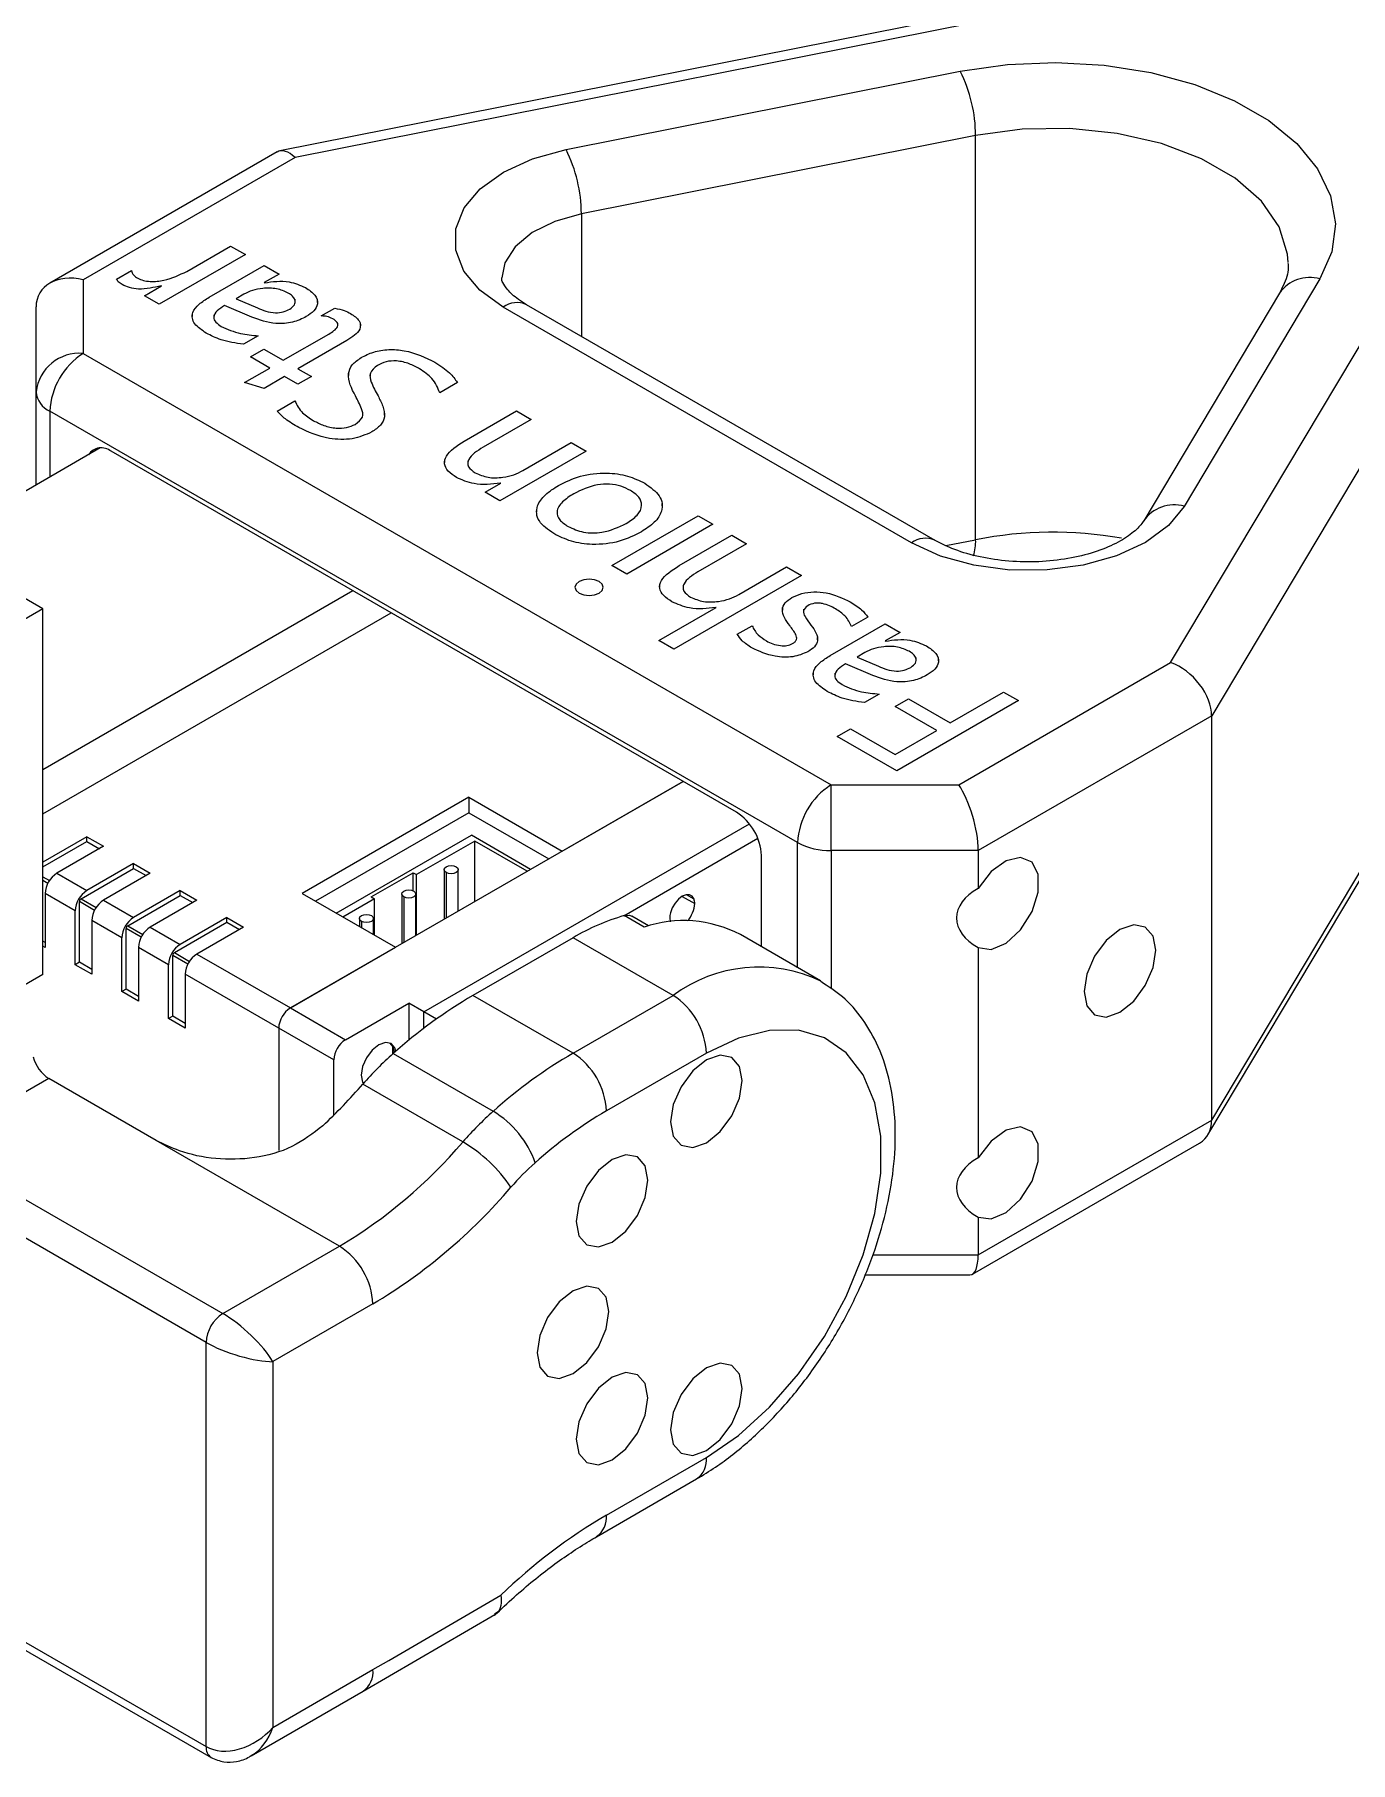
# Model space of a CAD drawing. Header units: millimetres. Extents: x 87 to 927, y 46 to 640.
# Drawn here: x 692.3 to 748.1, y 521.7 to 595 of the extents above; entities that cross this region are included whole.
import ezdxf

# ---------------------------------------------------------------- set-up
doc = ezdxf.new("R2010")
doc.units = ezdxf.units.MM

msp = doc.modelspace()

# ---------------------------------------------------------------- linework, layer by layer
at = {"color": 7, "linetype": 'Continuous', "lineweight": 25}
for p, q in [((740.905, 597.673), (702.708, 590.085)), ((741.295, 597.345), (703.359, 589.808)), ((714.845, 590.143), (731.563, 593.464)), ((732.214, 590.739), (715.496, 587.418)), ((732.214, 573.592), (732.214, 590.739)), ((740.482, 568.377), (753.537, 590.277)), ((702.59, 590.041), (692.958, 584.48)), ((703.359, 589.808), (694.372, 584.62)), ((755.428, 588.268), (742.223, 566.117)), ((698.759, 584.977), (700.62, 586.052)), ((700.62, 586.052), (701.25, 585.688)), ((695.789, 584.643), (696.418, 585.007)), ((701.25, 585.688), (697.598, 583.581)), ((699.713, 583.878), (702.049, 585.227)), ((702.049, 585.227), (702.679, 584.863)), ((694.372, 584.62), (694.372, 581.495)), ((696.969, 583.944), (697.692, 584.361)), ((697.692, 584.361), (697.68, 584.368)), ((702.679, 584.863), (702.049, 584.5)), ((702.049, 584.5), (702.065, 584.491)), ((746.815, 584.659), (741.062, 575.008)), ((697.598, 583.581), (696.969, 583.944)), ((701.525, 583.031), (700.364, 583.527)), ((701.187, 584.003), (700.856, 583.811)), ((700.856, 583.811), (701.758, 583.425)), ((703.362, 583.69), (703.362, 583.792)), ((704.307, 583.652), (704.307, 583.754)), ((730.493, 573.565), (713.173, 583.563)), ((745.097, 584.05), (739.344, 574.399)), ((692.372, 579.861), (692.372, 583.465)), ((698.992, 583.168), (698.992, 583.066)), ((699.91, 583.128), (699.91, 583.025)), ((704.469, 583.084), (705.036, 583.412)), ((706.132, 582.686), (706.132, 582.788)), ((729.493, 573.466), (712.173, 583.464)), ((701.797, 582.247), (701.168, 581.883)), ((702.848, 581.204), (704.78, 582.319)), ((705.555, 582.04), (703.478, 580.84)), ((694.372, 581.495), (726.081, 563.189)), ((701.464, 581.349), (702.03, 581.676)), ((702.282, 580.877), (701.464, 581.349)), ((702.03, 581.676), (702.848, 581.204)), ((701.212, 580.259), (702.282, 580.877)), ((703.478, 580.84), (704.045, 580.513)), ((705.621, 580.655), (705.621, 580.553)), ((706.534, 580.628), (706.534, 580.526)), ((692.372, 575.913), (692.372, 579.861)), ((702.044, 580.013), (701.212, 580.259)), ((702.911, 580.513), (702.044, 580.013)), ((703.478, 580.186), (702.911, 580.513)), ((704.045, 580.513), (703.478, 580.186)), ((710.242, 580.261), (709.487, 579.825)), ((702.594, 579.043), (703.349, 579.48)), ((724.667, 560.74), (692.958, 579.045)), ((706.225, 578.893), (706.225, 578.995)), ((707.147, 578.883), (707.147, 578.985)), ((710.52, 577.776), (712.738, 579.056)), ((713.367, 578.693), (711.326, 577.515)), ((712.738, 579.056), (713.367, 578.693)), ((713.019, 576.529), (715.067, 577.712)), ((715.067, 577.712), (715.697, 577.348)), ((695.097, 577.486), (688.476, 573.664)), ((722.07, 562.034), (695.554, 577.342)), ((709.696, 576.963), (709.696, 576.861)), ((710.676, 576.933), (710.676, 576.831)), ((715.697, 577.348), (712.045, 575.24)), ((711.416, 575.604), (712.076, 575.985)), ((712.045, 575.24), (711.416, 575.604)), ((712.076, 575.985), (712.063, 575.992)), ((713.596, 574.879), (713.596, 574.777)), ((714.464, 574.84), (714.464, 574.738)), ((718.05, 575.064), (718.05, 575.166)), ((718.923, 575.025), (718.923, 575.127)), ((716.792, 572.5), (720.443, 574.608)), ((721.072, 574.245), (717.421, 572.137)), ((720.443, 574.608), (721.072, 574.245)), ((719.637, 572.493), (721.872, 573.783)), ((722.501, 573.42), (720.438, 572.229)), ((721.872, 573.783), (722.501, 573.42)), ((692.663, 570.659), (689.907, 572.251)), ((717.421, 572.137), (716.792, 572.5)), ((724.831, 572.075), (719.417, 568.95)), ((722.167, 571.264), (724.201, 572.439)), ((724.201, 572.439), (724.831, 572.075)), ((705.807, 571.423), (692.663, 563.835)), ((718.814, 571.7), (718.814, 571.598)), ((719.806, 571.658), (719.806, 571.556)), ((742.223, 548.969), (755.428, 571.121)), ((692.663, 570.659), (682.869, 565.009)), ((692.663, 555.145), (692.663, 570.659)), ((692.663, 561.957), (707.433, 570.484)), ((718.787, 569.313), (721.206, 570.71)), ((721.206, 570.71), (721.193, 570.717)), ((724.018, 570.712), (724.018, 570.61)), ((724.911, 570.648), (724.911, 570.546)), ((727.644, 570.305), (726.952, 569.906)), ((742.064, 548.344), (755.255, 570.473)), ((722.105, 569.579), (722.734, 569.942)), ((726.045, 568.677), (728.381, 570.026)), ((728.381, 570.026), (729.01, 569.662)), ((729.01, 569.662), (728.381, 569.299)), ((719.417, 568.95), (718.787, 569.313)), ((725.512, 569.341), (725.512, 569.443)), ((728.381, 569.299), (728.397, 569.29)), ((727.857, 567.83), (726.696, 568.326)), ((727.519, 568.801), (727.188, 568.61)), ((727.188, 568.61), (728.09, 568.223)), ((729.694, 568.489), (729.694, 568.591)), ((730.639, 568.451), (730.639, 568.553)), ((731.495, 563.189), (740.482, 568.377)), ((725.323, 567.967), (725.323, 567.865)), ((726.242, 567.926), (726.242, 567.824)), ((728.129, 567.046), (727.5, 566.682)), ((728.803, 566.512), (729.369, 566.839)), ((734.027, 566.766), (728.866, 563.786)), ((729.369, 566.839), (731.132, 565.821)), ((731.132, 565.821), (733.398, 567.129)), ((733.398, 567.129), (734.027, 566.766)), ((730.565, 565.494), (728.803, 566.512)), ((742.223, 566.117), (732.324, 560.402)), ((742.223, 548.969), (742.223, 566.117)), ((726.348, 565.24), (726.914, 565.567)), ((728.866, 563.786), (726.348, 565.24)), ((726.914, 565.567), (728.803, 564.477)), ((728.803, 564.477), (730.565, 565.494)), ((719.808, 563.341), (703.155, 553.727)), ((714.683, 560.382), (719.808, 563.341)), ((726.081, 560.402), (726.081, 563.189)), ((726.081, 563.189), (731.495, 563.189)), ((710.723, 562.668), (703.652, 558.586)), ((710.723, 562.668), (714.683, 560.382)), ((710.723, 562.668), (710.723, 562.006)), ((710.723, 562.006), (704.226, 558.255)), ((708.812, 553.564), (722.623, 561.537)), ((710.723, 562.006), (714.11, 560.051)), ((694.529, 560.994), (692.663, 559.916)), ((692.663, 559.712), (694.529, 560.789)), ((694.529, 560.994), (695.236, 560.585)), ((694.529, 560.789), (694.529, 560.994)), ((694.529, 560.789), (695.059, 560.483)), ((705.104, 557.748), (710.83, 561.054)), ((710.971, 560.809), (708.501, 559.383)), ((713.338, 559.606), (710.83, 561.054)), ((713.196, 559.524), (710.971, 560.809)), ((710.971, 558.239), (710.971, 560.809)), ((717.291, 557.642), (722.976, 560.924)), ((695.236, 560.585), (693.256, 559.442)), ((723.131, 556.322), (723.131, 560.197)), ((732.324, 560.402), (726.081, 560.402)), ((732.324, 560.402), (732.324, 558.802)), ((693.256, 559.442), (694.529, 558.708)), ((694.281, 558.361), (696.509, 559.646)), ((696.509, 559.851), (694.529, 558.708)), ((697.216, 559.442), (695.236, 558.299)), ((696.509, 559.851), (697.216, 559.442)), ((696.509, 559.646), (696.509, 559.851)), ((696.509, 559.646), (697.039, 559.34)), ((706.582, 558.438), (708.36, 559.465)), ((708.36, 559.465), (708.501, 559.383)), ((708.36, 558.698), (708.36, 559.465)), ((708.501, 556.814), (708.501, 559.383)), ((709.674, 559.598), (709.674, 557.491)), ((710.274, 557.837), (710.274, 559.598)), ((694.034, 557.85), (692.761, 558.585)), ((692.761, 558.585), (692.761, 556.299)), ((698.488, 558.708), (696.509, 557.565)), ((698.488, 558.708), (699.196, 558.299)), ((698.488, 558.503), (698.488, 558.708)), ((703.652, 558.586), (707.612, 556.3)), ((694.034, 555.564), (694.034, 557.85)), ((694.21, 555.666), (694.21, 558.238)), ((695.236, 558.299), (696.509, 557.565)), ((696.261, 557.218), (698.488, 558.503)), ((699.196, 558.299), (697.216, 557.156)), ((698.488, 558.503), (699.019, 558.197)), ((706.723, 558.356), (705.387, 557.585)), ((706.582, 558.438), (706.723, 558.356)), ((706.723, 556.814), (706.723, 558.356)), ((707.878, 558.56), (707.878, 556.454)), ((708.478, 556.8), (708.478, 558.56)), ((694.741, 557.442), (694.741, 555.156)), ((696.014, 556.707), (694.741, 557.442)), ((697.216, 557.156), (698.488, 556.422)), ((698.241, 556.075), (700.468, 557.36)), ((700.468, 557.565), (698.488, 556.422)), ((701.175, 557.156), (699.196, 556.013)), ((700.468, 557.565), (701.175, 557.156)), ((700.468, 557.36), (700.468, 557.565)), ((700.468, 557.36), (700.999, 557.054)), ((706.082, 557.523), (706.082, 557.184)), ((706.682, 556.837), (706.682, 557.523)), ((718.153, 557.157), (717.305, 557.646)), ((718.345, 557.209), (717.632, 557.621)), ((719.242, 557.544), (719.264, 557.382)), ((692.761, 556.503), (692.663, 556.56)), ((696.014, 554.421), (696.014, 556.707)), ((696.19, 554.523), (696.19, 557.095)), ((715.141, 556.708), (710.898, 554.258)), ((719.383, 554.258), (715.141, 556.708)), ((725.633, 554.877), (722.239, 556.837)), ((692.761, 556.299), (692.663, 556.355)), ((694.21, 555.666), (694.034, 555.564)), ((694.741, 555.36), (694.21, 555.666)), ((696.721, 556.299), (696.721, 554.013)), ((697.993, 555.564), (696.721, 556.299)), ((698.17, 553.38), (698.17, 555.952)), ((699.196, 556.013), (703.155, 553.727)), ((703.155, 553.727), (707.612, 556.3)), ((732.324, 556.286), (732.324, 547.37)), ((692.663, 555.145), (682.869, 549.495)), ((694.741, 555.156), (694.034, 555.564)), ((697.993, 553.278), (697.993, 555.564)), ((702.66, 552.87), (698.701, 555.156)), ((698.701, 555.156), (698.701, 552.87)), ((696.19, 554.523), (696.014, 554.421)), ((696.721, 554.013), (696.014, 554.421)), ((696.721, 554.217), (696.19, 554.523)), ((715.141, 551.809), (710.898, 554.258)), ((715.141, 551.809), (719.383, 554.258)), ((703.155, 553.727), (705.489, 552.38)), ((705.489, 552.38), (708.176, 553.932)), ((708.812, 553.564), (708.176, 553.932)), ((708.176, 553.932), (708.176, 552.356)), ((709.346, 553.256), (708.812, 553.564)), ((708.812, 552.861), (708.812, 553.564)), ((698.17, 553.38), (697.993, 553.278)), ((698.701, 552.87), (697.993, 553.278)), ((698.701, 553.074), (698.17, 553.38)), ((702.66, 552.87), (702.66, 547.685)), ((704.994, 551.523), (702.66, 552.87)), ((707.506, 551.784), (707.506, 552.1)), ((704.994, 549.176), (704.994, 551.523)), ((707.515, 551.791), (711.757, 549.342)), ((720.798, 551.809), (716.555, 549.36)), ((692.911, 550.738), (687.961, 547.881)), ((697.463, 548.111), (692.911, 550.738)), ((710.47, 548.041), (706.227, 550.49)), ((732.324, 543.254), (742.223, 548.969)), ((687.961, 547.881), (700.292, 540.763)), ((705.241, 543.62), (697.463, 548.111)), ((732.081, 542.438), (741.713, 547.998)), ((699.584, 539.538), (687.254, 546.656)), ((732.324, 544.855), (732.324, 543.254)), ((700.292, 540.763), (705.241, 543.62)), ((727.514, 542.409), (731.973, 542.409)), ((706.656, 541.171), (702.413, 538.722)), ((699.584, 522.391), (699.584, 539.538)), ((702.413, 538.722), (702.413, 523.207)), ((716.555, 532.212), (720.798, 534.662)), ((716.141, 531.297), (720.383, 533.746)), ((685.28, 530.31), (699.792, 521.933)), ((685.344, 530.612), (699.584, 522.391)), ((706.241, 524.741), (711.829, 527.991)), ((702.413, 523.207), (706.656, 525.657)), ((701.499, 522.003), (706.241, 524.741))]:
    msp.add_line(p, q, dxfattribs=at)
at = {"color": 8, "linetype": 'Continuous', "lineweight": 25}
for p, q in [((715.496, 587.418), (715.496, 582.222)), ((692.958, 579.045), (692.958, 576.252)), ((730.957, 573.342), (732.214, 573.592)), ((724.667, 555.435), (724.667, 560.74)), ((726.081, 560.402), (726.081, 554.539)), ((709.762, 559.475), (709.762, 557.542)), ((692.663, 559.295), (692.943, 559.133)), ((692.872, 559.011), (692.663, 559.132)), ((694.852, 557.868), (694.21, 558.238)), ((694.281, 558.361), (694.923, 557.99)), ((707.966, 558.438), (707.966, 556.505)), ((719.772, 558.462), (720.303, 558.156)), ((720.272, 558.343), (719.949, 558.53)), ((696.261, 557.218), (696.903, 556.847)), ((706.17, 557.4), (706.17, 557.133)), ((696.832, 556.725), (696.19, 557.095)), ((698.812, 555.582), (698.17, 555.952)), ((698.241, 556.075), (698.883, 555.704)), ((727.854, 543.254), (732.324, 543.254))]:
    msp.add_line(p, q, dxfattribs=at)
at = {"color": 7, "linetype": 'Continuous', "lineweight": 25, "flags": 128}
for points in [[(731.563, 593.464), (733.56, 593.753), (735.614, 593.84), (737.664, 593.724), (739.648, 593.407), (741.51, 592.899), (743.194, 592.214), (744.65, 591.373), (745.836, 590.402), (746.716, 589.327), (747.265, 588.181), (747.467, 586.998), (747.315, 585.812), (746.815, 584.659)], [(712.173, 583.464), (711.194, 584.174), (710.513, 584.991), (710.166, 585.876), (710.169, 586.783), (710.523, 587.667), (711.209, 588.483), (712.193, 589.19), (713.426, 589.753), (714.845, 590.143)], [(741.062, 575.008), (740.387, 574.189), (739.412, 573.477), (738.187, 572.909), (736.773, 572.513), (735.242, 572.309), (733.671, 572.307), (732.138, 572.507), (730.722, 572.9), (729.493, 573.466)], [(715.4, 571.818), (715.27, 571.705), (715.224, 571.573), (715.27, 571.44), (715.4, 571.328), (715.594, 571.253), (715.824, 571.226), (716.054, 571.253), (716.248, 571.328), (716.378, 571.44), (716.424, 571.573), (716.378, 571.705), (716.248, 571.818), (716.054, 571.893), (715.824, 571.919), (715.594, 571.893), (715.4, 571.818)], [(715.4, 571.818), (715.27, 571.705), (715.224, 571.573), (715.27, 571.44), (715.4, 571.328), (715.594, 571.253), (715.824, 571.226), (716.054, 571.253), (716.248, 571.328), (716.378, 571.44), (716.424, 571.573), (716.378, 571.705), (716.248, 571.818), (716.054, 571.893), (715.824, 571.919), (715.594, 571.893), (715.4, 571.818)], [(732.324, 556.286), (732.868, 556.207), (733.505, 556.476), (734.121, 557.046), (734.605, 557.814), (734.87, 558.643), (734.87, 559.385), (734.605, 559.908), (734.121, 560.117), (733.505, 559.976), (732.868, 559.51), (732.324, 558.802)], [(709.762, 559.475), (709.697, 559.531), (709.674, 559.598), (709.697, 559.664), (709.762, 559.72), (709.859, 559.758), (709.974, 559.771), (710.089, 559.758), (710.186, 559.72)], [(710.186, 559.72), (710.251, 559.664), (710.274, 559.598), (710.251, 559.531), (710.186, 559.475), (710.089, 559.438), (709.974, 559.424), (709.859, 559.438), (709.762, 559.475)], [(707.966, 558.438), (707.901, 558.494), (707.878, 558.56), (707.901, 558.626), (707.966, 558.683), (708.063, 558.72), (708.178, 558.733), (708.293, 558.72), (708.39, 558.683)], [(708.39, 558.683), (708.455, 558.627), (708.478, 558.56), (708.455, 558.494), (708.39, 558.438), (708.293, 558.4), (708.178, 558.387), (708.063, 558.4), (707.966, 558.438)], [(720.272, 558.343), (720.195, 558.464), (720.079, 558.527), (719.933, 558.526), (719.772, 558.463), (719.612, 558.341), (719.466, 558.173), (719.349, 557.975), (719.272, 557.766)], [(706.17, 557.4), (706.105, 557.456), (706.082, 557.523), (706.105, 557.589), (706.17, 557.645), (706.267, 557.683), (706.382, 557.696), (706.496, 557.683), (706.594, 557.645)], [(706.594, 557.645), (706.659, 557.589), (706.682, 557.523), (706.659, 557.456), (706.594, 557.4), (706.496, 557.363), (706.382, 557.349), (706.267, 557.363), (706.17, 557.4)], [(717.305, 557.646), (717.536, 557.658), (717.632, 557.621)], [(738.334, 557.053), (737.752, 556.584), (737.259, 555.919), (736.929, 555.159), (736.814, 554.42), (736.929, 553.815), (737.259, 553.436), (737.752, 553.34), (738.334, 553.542), (738.916, 554.012), (739.409, 554.677), (739.738, 555.437), (739.854, 556.175), (739.738, 556.78), (739.409, 557.16), (738.916, 557.256), (738.334, 557.053)], [(720.798, 534.662), (722.162, 535.595), (723.48, 536.789), (724.706, 538.202), (725.8, 539.787), (726.723, 541.489), (727.444, 543.251), (727.939, 545.012), (728.191, 546.712), (728.191, 548.294), (727.939, 549.704), (727.444, 550.894), (726.723, 551.823), (725.8, 552.459), (724.706, 552.781), (723.48, 552.778), (722.162, 552.451), (720.798, 551.809)], [(707.632, 551.894), (707.589, 552.034), (707.428, 552.219), (707.187, 552.266), (706.903, 552.167), (706.619, 551.938), (706.378, 551.613), (706.217, 551.242), (706.161, 550.881)], [(707.573, 551.842), (707.518, 552.075), (707.391, 552.237)], [(720.798, 551.523), (720.216, 551.054), (719.723, 550.388), (719.393, 549.629), (719.277, 548.89), (719.393, 548.285), (719.723, 547.906), (720.216, 547.81), (720.798, 548.012), (721.379, 548.482), (721.873, 549.147), (722.202, 549.907), (722.318, 550.645), (722.202, 551.25), (721.873, 551.63), (721.379, 551.725), (720.798, 551.523)], [(706.161, 550.881), (706.217, 550.586), (706.253, 550.52)], [(732.324, 544.855), (732.868, 544.775), (733.505, 545.045), (734.121, 545.614), (734.605, 546.382), (734.87, 547.211), (734.87, 547.953), (734.605, 548.476), (734.121, 548.686), (733.505, 548.545), (732.868, 548.078), (732.324, 547.37)], [(715.723, 546.166), (715.393, 545.406), (715.277, 544.668), (715.393, 544.063), (715.723, 543.683), (716.216, 543.587), (716.798, 543.79), (717.379, 544.259), (717.873, 544.924), (718.202, 545.684), (718.318, 546.423), (718.202, 547.028), (717.873, 547.407), (717.379, 547.503), (716.798, 547.301), (716.216, 546.831), (715.723, 546.166)], [(713.621, 539.092), (713.736, 538.487), (714.066, 538.108), (714.559, 538.012), (715.141, 538.214), (715.723, 538.684), (716.216, 539.349), (716.545, 540.109), (716.661, 540.847), (716.545, 541.452), (716.216, 541.832), (715.723, 541.927), (715.141, 541.725), (714.559, 541.256), (714.066, 540.59), (713.736, 539.831), (713.621, 539.092)], [(715.723, 534.445), (716.216, 534.349), (716.798, 534.552), (717.379, 535.021), (717.873, 535.686), (718.202, 536.446), (718.318, 537.185), (718.202, 537.79), (717.873, 538.169), (717.379, 538.265), (716.798, 538.063), (716.216, 537.593), (715.723, 536.928), (715.393, 536.168), (715.277, 535.429), (715.393, 534.824), (715.723, 534.445)], [(720.798, 534.947), (721.379, 535.417), (721.873, 536.082), (722.202, 536.842), (722.318, 537.581), (722.202, 538.186), (721.873, 538.565), (721.379, 538.661), (720.798, 538.459), (720.216, 537.989), (719.723, 537.324), (719.393, 536.564), (719.277, 535.825), (719.393, 535.22), (719.723, 534.841), (720.216, 534.745), (720.798, 534.947)], [(706.656, 525.657), (707.333, 526.048), (708.011, 526.44), (708.689, 526.834), (709.367, 527.227), (710.044, 527.622), (710.722, 528.017), (711.4, 528.413), (712.078, 528.809)]]:
    msp.add_lwpolyline(points, dxfattribs=at)
at = {"color": 8, "linetype": 'Continuous', "lineweight": 25, "flags": 128}
for points in [[(745.467, 585.346), (745.44, 585.711), (745.084, 586.863), (744.334, 587.95), (743.219, 588.928), (741.786, 589.755), (740.093, 590.399), (738.21, 590.832), (736.214, 591.037), (734.187, 591.006), (732.214, 590.739)], [(715.496, 587.418), (714.364, 587.096), (713.408, 586.62), (712.688, 586.022), (712.251, 585.338), (712.123, 584.705)]]:
    msp.add_lwpolyline(points, dxfattribs=at)
at = {"color": 7, "linetype": 'Continuous', "lineweight": 25}
for centre, radius, start, end in [((726.075, 590.713), 6.138, 0.24231, 26.62365), ((709.358, 587.392), 6.138, 0.24231, 26.62365), ((694.205, 579.657), 1.845, 84.81742, 173.64866), ((696.028, 578.905), 3.074, 122.60548, 177.39452), ((693.373, 579.961), 1.006, 185.6948, 245.62534), ((695.14, 576.843), 0.649, 50.33289, 146.81778), ((727.737, 560.6), 3.074, 122.60548, 177.39452), ((720.828, 560.093), 2.305, 2.60548, 57.39452), ((726.023, 563.287), 2.886, 241.95976, 271.1441), ((693.836, 558.536), 1.076, 122.60548, 177.39452), ((695.108, 557.801), 1.076, 122.60548, 177.39452), ((694.364, 558.231), 0.154, 122.60548, 177.39452), ((695.815, 557.393), 1.076, 122.60548, 177.39452), ((719.133, 558.216), 1.171, 317.33559, 357.09624), ((719.765, 558.165), 0.537, 359.09774, 19.36404), ((697.088, 556.658), 1.076, 122.60548, 177.39452), ((696.344, 557.088), 0.154, 122.60548, 177.39452), ((697.795, 556.25), 1.076, 122.60548, 177.39452), ((720.045, 548.365), 9.677, 106.44783, 120.44889), ((719.824, 552.244), 5.189, 62.2671, 108.78167), ((720.129, 557.535), 0.887, 164.96253, 179.45342), ((699.068, 555.515), 1.076, 122.60548, 177.39452), ((698.324, 555.945), 0.154, 122.60548, 177.39452), ((699.775, 555.107), 1.076, 122.60548, 177.39452), ((721.443, 536.244), 20.873, 120.34302, 131.85683), ((717.727, 551.669), 3.074, 2.60548, 57.39452), ((703.735, 552.821), 1.076, 122.60548, 177.39452), ((706.069, 551.474), 1.076, 122.60548, 177.39452), ((693.76, 552.051), 1.563, 194.51854, 237.10784), ((717.098, 541.021), 14.417, 131.6635, 138.94238), ((725.686, 533.795), 20.873, 120.34302, 131.85683), ((713.485, 549.22), 3.074, 2.60548, 57.39452), ((687.673, 566.674), 24.62, 313.22315, 318.90408), ((721.341, 538.572), 14.417, 131.6635, 138.94238), ((709.624, 545.785), 4.148, 19.34743, 59.04568), ((725.96, 533.293), 18.617, 120.34302, 131.85683), ((694.392, 561.755), 21.133, 300.89047, 319.53643), ((707.359, 542.703), 6.179, 33.55983, 59.76468), ((721.204, 538.543), 11.534, 131.6635, 138.94238), ((694.513, 561.468), 23.652, 300.89047, 319.53643), ((703.585, 541.031), 3.074, 2.60548, 57.39452), ((701.12, 539.468), 1.537, 122.60548, 177.39452), ((728.663, 511.636), 23.875, 120.47429, 134.00227)]:
    msp.add_arc(centre, radius, start, end, dxfattribs=at)
at = {"color": 8, "linetype": 'Continuous', "lineweight": 25}
for centre, radius, start, end in [((746.386, 583.141), 1.578, 74.23419, 144.80456), ((712.759, 582.646), 1.006, 65.69288, 125.61758), ((740.633, 573.494), 1.574, 74.18471, 145.63787), ((730.079, 572.646), 1.008, 66.125, 125.57983), ((730.292, 573.504), 1.924, 341.91497, 2.62555), ((735.47, 556.957), 16.951, 80.05528, 101.07433), ((723.023, 549.349), 6.112, 64.53604, 126.55278), ((719.846, 534.541), 0.959, 304.04068, 7.2574), ((715.553, 532.114), 1.007, 305.85933, 5.60631), ((705.676, 525.548), 0.986, 305.01333, 6.29885), ((700.06, 522.33), 0.479, 172.74011, 235.98408)]:
    msp.add_arc(centre, radius, start, end, dxfattribs=at)
at = {"color": 7, "linetype": 'Continuous', "lineweight": 25}
for centre, major_axis, ratio, start_param, end_param in [((703.359, 588.175), (-0.712, 1.892), 0.434459, 5.569518, 6.354835), ((694.372, 582.987), (1.848, -1.067), 0.717483, 1.963536, 3.534332), ((740.482, 566.744), (-1.428, 1.449), 0.686877, 3.750009, 5.320806), ((731.495, 561.556), (-0.534, 1.993), 0.317858, 4.012029, 5.582825), ((734.445, 557.544), (3.041, 0), 0.577382, 2.342943, 3.940243), ((740.482, 549.597), (-1.428, 1.449), 0.686877, 2.96453, 3.750009), ((734.445, 546.112), (3.041, 0), 0.577382, 2.342943, 3.940243), ((731.495, 544.409), (-0.534, 1.993), 0.317858, 3.056636, 4.012029), ((700.999, 539.538), (1.536, -1.415), 0.264838, 0.702881, 2.273677), ((700.999, 539.538), (1.993, -0.623), 0.264711, 4.009543, 5.58034), ((700.999, 524.024), (1.763, 1.326), 0.711499, 3.435656, 5.006453)]:
    msp.add_ellipse(centre, major_axis=major_axis, ratio=ratio, start_param=start_param, end_param=end_param, dxfattribs=at)
at = {"color": 8, "linetype": 'Continuous', "lineweight": 25}
msp.add_ellipse((700.999, 524.024), major_axis=(0.267, 2.19), ratio=0.71152, start_param=3.661555, end_param=4.418475, dxfattribs=at)
at = {"color": 7, "linetype": 'Continuous', "lineweight": 25}
for points, knots in [([(696.418, 585.007), (696.439, 584.94), (696.477, 584.819), (696.62, 584.73), (696.684, 584.69)], [0, 0, 0, 0, 0.558377, 1, 1, 1, 1]), ([(696.418, 585.007), (696.439, 584.94), (696.477, 584.819), (696.62, 584.73), (696.684, 584.69)], [0, 0, 0, 0, 0.558377, 1, 1, 1, 1]), ([(696.684, 584.69), (696.76, 584.653), (696.913, 584.58), (697.305, 584.528), (698.004, 584.601), (698.457, 584.827), (698.759, 584.977)], [0, 0, 0, 0, 0.12531, 0.250701, 0.500634, 1, 1, 1, 1]), ([(696.684, 584.69), (696.76, 584.653), (696.913, 584.58), (697.305, 584.528), (698.004, 584.601), (698.457, 584.827), (698.759, 584.977)], [0, 0, 0, 0, 0.12531, 0.250701, 0.500634, 1, 1, 1, 1]), ([(745.455, 585.321), (745.459, 585.291), (745.502, 585.009), (745.391, 584.615), (745.169, 584.189), (745.097, 584.05)], [0, 0, 0, 0, 0.073626, 0.697741, 1, 1, 1, 1]), ([(696.02, 584.419), (695.96, 584.456), (695.853, 584.521), (695.808, 584.606), (695.789, 584.643)], [0, 0, 0, 0, 0.560601, 1, 1, 1, 1]), ([(696.02, 584.419), (695.96, 584.456), (695.853, 584.521), (695.808, 584.606), (695.789, 584.643)], [0, 0, 0, 0, 0.560601, 1, 1, 1, 1]), ([(697.68, 584.368), (697.364, 584.292), (696.922, 584.185), (696.323, 584.271), (696.121, 584.37), (696.02, 584.419)], [0, 0, 0, 0, 0.5581273, 0.778989, 1, 1, 1, 1]), ([(697.68, 584.368), (697.364, 584.292), (696.922, 584.185), (696.323, 584.271), (696.121, 584.37), (696.02, 584.419)], [0, 0, 0, 0, 0.5581273, 0.778989, 1, 1, 1, 1]), ([(703.067, 584.058), (702.91, 584.128), (702.595, 584.27), (702.021, 584.276), (701.538, 584.18), (701.304, 584.062), (701.187, 584.003)], [0, 0, 0, 0, 0.279202, 0.558595, 0.779113, 1, 1, 1, 1]), ([(703.067, 584.058), (702.91, 584.128), (702.595, 584.27), (702.021, 584.276), (701.538, 584.18), (701.304, 584.062), (701.187, 584.003)], [0, 0, 0, 0, 0.279202, 0.558595, 0.779113, 1, 1, 1, 1]), ([(702.065, 584.491), (702.234, 584.517), (702.571, 584.568), (703.215, 584.546), (703.579, 584.386), (703.801, 584.288)], [0, 0, 0, 0, 0.2813012, 0.5620696, 1, 1, 1, 1]), ([(702.065, 584.491), (702.234, 584.517), (702.571, 584.568), (703.215, 584.546), (703.579, 584.386), (703.801, 584.288)], [0, 0, 0, 0, 0.2813012, 0.5620696, 1, 1, 1, 1]), ([(703.801, 584.288), (703.948, 584.189), (704.242, 583.99), (704.353, 583.617), (704.182, 583.289), (703.948, 583.135), (703.831, 583.058)], [0, 0, 0, 0, 0.280297, 0.559295, 0.779316, 1, 1, 1, 1]), ([(703.801, 584.288), (703.948, 584.189), (704.242, 583.99), (704.353, 583.617), (704.182, 583.289), (703.948, 583.135), (703.831, 583.058)], [0, 0, 0, 0, 0.280297, 0.559295, 0.779316, 1, 1, 1, 1]), ([(713.173, 583.563), (713.053, 583.638), (712.705, 583.853), (712.326, 584.211), (712.144, 584.539), (712.11, 584.624), (712.127, 584.689), (712.129, 584.697)], [0, 0, 0, 0, 0.140628, 0.406201, 0.674355, 0.960264, 1, 1, 1, 1]), ([(699.592, 582.357), (699.403, 582.481), (699.028, 582.727), (698.945, 583.21), (699.264, 583.595), (699.563, 583.784), (699.713, 583.878)], [0, 0, 0, 0, 0.280482, 0.558091, 0.778648, 1, 1, 1, 1]), ([(699.592, 582.357), (699.403, 582.481), (699.028, 582.727), (698.945, 583.21), (699.264, 583.595), (699.563, 583.784), (699.713, 583.878)], [0, 0, 0, 0, 0.280482, 0.558091, 0.778648, 1, 1, 1, 1]), ([(700.364, 583.527), (700.253, 583.458), (700.032, 583.318), (699.868, 583.06), (699.97, 582.812), (700.142, 582.7), (700.227, 582.644)], [0, 0, 0, 0, 0.281165, 0.560138, 0.779467, 1, 1, 1, 1]), ([(700.364, 583.527), (700.253, 583.458), (700.032, 583.318), (699.868, 583.06), (699.97, 582.812), (700.142, 582.7), (700.227, 582.644)], [0, 0, 0, 0, 0.281165, 0.560138, 0.779467, 1, 1, 1, 1]), ([(703.129, 583.379), (703.207, 583.436), (703.363, 583.549), (703.376, 583.758), (703.261, 583.931), (703.132, 584.016), (703.067, 584.058)], [0, 0, 0, 0, 0.279451, 0.558702, 0.779222, 1, 1, 1, 1]), ([(703.129, 583.379), (703.207, 583.436), (703.363, 583.549), (703.376, 583.758), (703.261, 583.931), (703.132, 584.016), (703.067, 584.058)], [0, 0, 0, 0, 0.279451, 0.558702, 0.779222, 1, 1, 1, 1]), ([(703.831, 583.058), (703.648, 582.967), (703.283, 582.786), (702.381, 582.719), (701.85, 582.913), (701.525, 583.031)], [0, 0, 0, 0, 0.281015, 0.560462, 1, 1, 1, 1]), ([(703.831, 583.058), (703.648, 582.967), (703.283, 582.786), (702.381, 582.719), (701.85, 582.913), (701.525, 583.031)], [0, 0, 0, 0, 0.281015, 0.560462, 1, 1, 1, 1]), ([(701.758, 583.425), (701.874, 583.376), (702.107, 583.28), (702.496, 583.197), (702.873, 583.249), (703.044, 583.336), (703.129, 583.379)], [0, 0, 0, 0, 0.281126, 0.560252, 0.779592, 1, 1, 1, 1]), ([(701.758, 583.425), (701.874, 583.376), (702.107, 583.28), (702.496, 583.197), (702.873, 583.249), (703.044, 583.336), (703.129, 583.379)], [0, 0, 0, 0, 0.281126, 0.560252, 0.779592, 1, 1, 1, 1]), ([(704.953, 582.969), (704.873, 583.006), (704.731, 583.072), (704.549, 583.081), (704.469, 583.084)], [0, 0, 0, 0, 0.559233, 1, 1, 1, 1]), ([(704.953, 582.969), (704.873, 583.006), (704.731, 583.072), (704.549, 583.081), (704.469, 583.084)], [0, 0, 0, 0, 0.559233, 1, 1, 1, 1]), ([(704.78, 582.319), (704.936, 582.413), (705.131, 582.532), (705.185, 582.722), (705.136, 582.848), (705.026, 582.92), (704.953, 582.969)], [0, 0, 0, 0, 0.498781, 0.624277, 0.749775, 1, 1, 1, 1]), ([(704.78, 582.319), (704.936, 582.413), (705.131, 582.532), (705.185, 582.722), (705.136, 582.848), (705.026, 582.92), (704.953, 582.969)], [0, 0, 0, 0, 0.498781, 0.624277, 0.749775, 1, 1, 1, 1]), ([(705.036, 583.412), (705.178, 583.385), (705.433, 583.338), (705.626, 583.232), (705.711, 583.186)], [0, 0, 0, 0, 0.558792, 1, 1, 1, 1]), ([(705.036, 583.412), (705.178, 583.385), (705.433, 583.338), (705.626, 583.232), (705.711, 583.186)], [0, 0, 0, 0, 0.558792, 1, 1, 1, 1]), ([(705.711, 583.186), (705.852, 583.091), (706.134, 582.904), (706.157, 582.429), (705.784, 582.188), (705.555, 582.04)], [0, 0, 0, 0, 0.2811264, 0.5596922, 1, 1, 1, 1]), ([(705.711, 583.186), (705.852, 583.091), (706.134, 582.904), (706.157, 582.429), (705.784, 582.188), (705.555, 582.04)], [0, 0, 0, 0, 0.2811264, 0.5596922, 1, 1, 1, 1]), ([(701.168, 581.883), (700.837, 581.933), (700.246, 582.02), (699.792, 582.254), (699.592, 582.357)], [0, 0, 0, 0, 0.559291, 1, 1, 1, 1]), ([(701.168, 581.883), (700.837, 581.933), (700.246, 582.02), (699.792, 582.254), (699.592, 582.357)], [0, 0, 0, 0, 0.559291, 1, 1, 1, 1]), ([(700.227, 582.644), (700.488, 582.525), (700.953, 582.312), (701.539, 582.267), (701.797, 582.247)], [0, 0, 0, 0, 0.5589825, 1, 1, 1, 1]), ([(700.227, 582.644), (700.488, 582.525), (700.953, 582.312), (701.539, 582.267), (701.797, 582.247)], [0, 0, 0, 0, 0.5589825, 1, 1, 1, 1]), ([(705.916, 579.692), (705.751, 580.005), (705.521, 580.442), (705.737, 581.022), (706.017, 581.22), (706.157, 581.319)], [0, 0, 0, 0, 0.559805, 0.779975, 1, 1, 1, 1]), ([(705.916, 579.692), (705.751, 580.005), (705.521, 580.442), (705.737, 581.022), (706.017, 581.22), (706.157, 581.319)], [0, 0, 0, 0, 0.559805, 0.779975, 1, 1, 1, 1]), ([(706.157, 581.319), (706.325, 581.404), (706.662, 581.573), (707.322, 581.682), (708.302, 581.607), (708.882, 581.321), (709.288, 581.121)], [0, 0, 0, 0, 0.187323, 0.374128, 0.56119, 1, 1, 1, 1]), ([(706.157, 581.319), (706.325, 581.404), (706.662, 581.573), (707.322, 581.682), (708.302, 581.607), (708.882, 581.321), (709.288, 581.121)], [0, 0, 0, 0, 0.187323, 0.374128, 0.56119, 1, 1, 1, 1]), ([(706.844, 580.988), (706.72, 580.88), (706.47, 580.664), (706.598, 580.194), (706.769, 579.887), (706.873, 579.699)], [0, 0, 0, 0, 0.2770429, 0.5571878, 1, 1, 1, 1]), ([(706.844, 580.988), (706.72, 580.88), (706.47, 580.664), (706.598, 580.194), (706.769, 579.887), (706.873, 579.699)], [0, 0, 0, 0, 0.2770429, 0.5571878, 1, 1, 1, 1]), ([(708.637, 580.842), (708.495, 580.918), (708.213, 581.068), (707.708, 581.2), (707.191, 581.161), (706.96, 581.046), (706.844, 580.988)], [0, 0, 0, 0, 0.281341, 0.5608, 0.779769, 1, 1, 1, 1]), ([(708.637, 580.842), (708.495, 580.918), (708.213, 581.068), (707.708, 581.2), (707.191, 581.161), (706.96, 581.046), (706.844, 580.988)], [0, 0, 0, 0, 0.281341, 0.5608, 0.779769, 1, 1, 1, 1]), ([(709.487, 579.825), (709.405, 580.037), (709.258, 580.416), (708.827, 580.712), (708.637, 580.842)], [0, 0, 0, 0, 0.558978, 1, 1, 1, 1]), ([(709.487, 579.825), (709.405, 580.037), (709.258, 580.416), (708.827, 580.712), (708.637, 580.842)], [0, 0, 0, 0, 0.558978, 1, 1, 1, 1]), ([(709.288, 581.121), (709.511, 580.976), (709.909, 580.718), (710.14, 580.4), (710.242, 580.261)], [0, 0, 0, 0, 0.5607966, 1, 1, 1, 1]), ([(709.288, 581.121), (709.511, 580.976), (709.909, 580.718), (710.14, 580.4), (710.242, 580.261)], [0, 0, 0, 0, 0.5607966, 1, 1, 1, 1]), ([(703.349, 579.48), (703.434, 579.303), (703.587, 578.987), (703.971, 578.747), (704.141, 578.641)], [0, 0, 0, 0, 0.558814, 1, 1, 1, 1]), ([(703.349, 579.48), (703.434, 579.303), (703.587, 578.987), (703.971, 578.747), (704.141, 578.641)], [0, 0, 0, 0, 0.558814, 1, 1, 1, 1]), ([(705.909, 578.486), (706.037, 578.585), (706.293, 578.783), (706.155, 579.226), (706.007, 579.515), (705.916, 579.692)], [0, 0, 0, 0, 0.277795, 0.557767, 1, 1, 1, 1]), ([(705.909, 578.486), (706.037, 578.585), (706.293, 578.783), (706.155, 579.226), (706.007, 579.515), (705.916, 579.692)], [0, 0, 0, 0, 0.277795, 0.557767, 1, 1, 1, 1]), ([(706.873, 579.699), (706.946, 579.552), (707.092, 579.259), (707.194, 578.831), (707.011, 578.44), (706.741, 578.255), (706.607, 578.162)], [0, 0, 0, 0, 0.280741, 0.560769, 0.780269, 1, 1, 1, 1]), ([(706.873, 579.699), (706.946, 579.552), (707.092, 579.259), (707.194, 578.831), (707.011, 578.44), (706.741, 578.255), (706.607, 578.162)], [0, 0, 0, 0, 0.280741, 0.560769, 0.780269, 1, 1, 1, 1]), ([(703.513, 578.349), (703.312, 578.466), (702.953, 578.675), (702.703, 578.931), (702.594, 579.043)], [0, 0, 0, 0, 0.56055, 1, 1, 1, 1]), ([(703.513, 578.349), (703.312, 578.466), (702.953, 578.675), (702.703, 578.931), (702.594, 579.043)], [0, 0, 0, 0, 0.56055, 1, 1, 1, 1]), ([(704.141, 578.641), (704.281, 578.568), (704.56, 578.423), (705.056, 578.313), (705.56, 578.324), (705.793, 578.432), (705.909, 578.486)], [0, 0, 0, 0, 0.280981, 0.561058, 0.780405, 1, 1, 1, 1]), ([(704.141, 578.641), (704.281, 578.568), (704.56, 578.423), (705.056, 578.313), (705.56, 578.324), (705.793, 578.432), (705.909, 578.486)], [0, 0, 0, 0, 0.280981, 0.561058, 0.780405, 1, 1, 1, 1]), ([(706.607, 578.162), (706.344, 578.046), (705.818, 577.814), (704.575, 577.859), (703.916, 578.163), (703.513, 578.349)], [0, 0, 0, 0, 0.279843, 0.560047, 1, 1, 1, 1]), ([(706.607, 578.162), (706.344, 578.046), (705.818, 577.814), (704.575, 577.859), (703.916, 578.163), (703.513, 578.349)], [0, 0, 0, 0, 0.279843, 0.560047, 1, 1, 1, 1]), ([(710.196, 576.235), (710.07, 576.318), (709.819, 576.484), (709.656, 576.811), (709.787, 577.295), (710.218, 577.578), (710.52, 577.776)], [0, 0, 0, 0, 0.187285, 0.373927, 0.560874, 1, 1, 1, 1]), ([(710.196, 576.235), (710.07, 576.318), (709.819, 576.484), (709.656, 576.811), (709.787, 577.295), (710.218, 577.578), (710.52, 577.776)], [0, 0, 0, 0, 0.187285, 0.373927, 0.560874, 1, 1, 1, 1]), ([(711.326, 577.515), (711.076, 577.356), (710.763, 577.157), (710.663, 576.846), (710.706, 576.633), (710.881, 576.509), (710.998, 576.427)], [0, 0, 0, 0, 0.499227, 0.624935, 0.750522, 1, 1, 1, 1]), ([(711.326, 577.515), (711.076, 577.356), (710.763, 577.157), (710.663, 576.846), (710.706, 576.633), (710.881, 576.509), (710.998, 576.427)], [0, 0, 0, 0, 0.499227, 0.624935, 0.750522, 1, 1, 1, 1]), ([(712.063, 575.992), (711.88, 575.967), (711.513, 575.918), (710.822, 575.955), (710.433, 576.129), (710.196, 576.235)], [0, 0, 0, 0, 0.281213, 0.561887, 1, 1, 1, 1]), ([(712.063, 575.992), (711.88, 575.967), (711.513, 575.918), (710.822, 575.955), (710.433, 576.129), (710.196, 576.235)], [0, 0, 0, 0, 0.281213, 0.561887, 1, 1, 1, 1]), ([(710.998, 576.427), (711.17, 576.352), (711.514, 576.202), (712.137, 576.218), (712.645, 576.337), (712.894, 576.465), (713.019, 576.529)], [0, 0, 0, 0, 0.278764, 0.558186, 0.778938, 1, 1, 1, 1]), ([(710.998, 576.427), (711.17, 576.352), (711.514, 576.202), (712.137, 576.218), (712.645, 576.337), (712.894, 576.465), (713.019, 576.529)], [0, 0, 0, 0, 0.278764, 0.558186, 0.778938, 1, 1, 1, 1]), ([(714.528, 575.896), (714.822, 576.042), (715.409, 576.333), (716.5, 576.465), (717.49, 576.329), (717.952, 576.1), (718.183, 575.986)], [0, 0, 0, 0, 0.280422, 0.559697, 0.779563, 1, 1, 1, 1]), ([(714.528, 575.896), (714.822, 576.042), (715.409, 576.333), (716.5, 576.465), (717.49, 576.329), (717.952, 576.1), (718.183, 575.986)], [0, 0, 0, 0, 0.280422, 0.559697, 0.779563, 1, 1, 1, 1]), ([(714.33, 573.849), (714.087, 574.018), (713.601, 574.356), (713.552, 574.996), (713.933, 575.516), (714.33, 575.769), (714.528, 575.896)], [0, 0, 0, 0, 0.279789, 0.558407, 0.778898, 1, 1, 1, 1]), ([(714.33, 573.849), (714.087, 574.018), (713.601, 574.356), (713.552, 574.996), (713.933, 575.516), (714.33, 575.769), (714.528, 575.896)], [0, 0, 0, 0, 0.279789, 0.558407, 0.778898, 1, 1, 1, 1]), ([(715.177, 575.544), (715.004, 575.434), (714.658, 575.215), (714.406, 574.811), (714.535, 574.42), (714.802, 574.243), (714.935, 574.154)], [0, 0, 0, 0, 0.2810595, 0.5603572, 0.7796697, 1, 1, 1, 1]), ([(715.177, 575.544), (715.004, 575.434), (714.658, 575.215), (714.406, 574.811), (714.535, 574.42), (714.802, 574.243), (714.935, 574.154)], [0, 0, 0, 0, 0.2810595, 0.5603572, 0.7796697, 1, 1, 1, 1]), ([(717.579, 575.68), (717.45, 575.746), (717.193, 575.877), (716.691, 575.97), (715.933, 575.921), (715.489, 575.699), (715.177, 575.544)], [0, 0, 0, 0, 0.187466, 0.374316, 0.561244, 1, 1, 1, 1]), ([(717.579, 575.68), (717.45, 575.746), (717.193, 575.877), (716.691, 575.97), (715.933, 575.921), (715.489, 575.699), (715.177, 575.544)], [0, 0, 0, 0, 0.187466, 0.374316, 0.561244, 1, 1, 1, 1]), ([(717.396, 574.281), (717.567, 574.392), (717.908, 574.614), (718.103, 575.026), (717.972, 575.412), (717.71, 575.591), (717.579, 575.68)], [0, 0, 0, 0, 0.280745, 0.56004, 0.77973, 1, 1, 1, 1]), ([(717.396, 574.281), (717.567, 574.392), (717.908, 574.614), (718.103, 575.026), (717.972, 575.412), (717.71, 575.591), (717.579, 575.68)], [0, 0, 0, 0, 0.280745, 0.56004, 0.77973, 1, 1, 1, 1]), ([(718.183, 575.986), (718.424, 575.816), (718.906, 575.478), (718.972, 574.843), (718.635, 574.313), (718.242, 574.057), (718.046, 573.93)], [0, 0, 0, 0, 0.279741, 0.558702, 0.779073, 1, 1, 1, 1]), ([(718.183, 575.986), (718.424, 575.816), (718.906, 575.478), (718.972, 574.843), (718.635, 574.313), (718.242, 574.057), (718.046, 573.93)], [0, 0, 0, 0, 0.279741, 0.558702, 0.779073, 1, 1, 1, 1]), ([(714.935, 574.154), (715.142, 574.059), (715.554, 573.868), (716.553, 573.876), (717.076, 574.127), (717.396, 574.281)], [0, 0, 0, 0, 0.280437, 0.560241, 1, 1, 1, 1]), ([(714.935, 574.154), (715.142, 574.059), (715.554, 573.868), (716.553, 573.876), (717.076, 574.127), (717.396, 574.281)], [0, 0, 0, 0, 0.280437, 0.560241, 1, 1, 1, 1]), ([(739.344, 574.399), (739.308, 574.345), (739.201, 574.182), (738.82, 573.814), (738.089, 573.374), (737.127, 573.002), (735.988, 572.743), (734.739, 572.627), (733.46, 572.67), (732.25, 572.87), (731.225, 573.184), (730.721, 573.446), (730.493, 573.565)], [0, 0, 0, 0, 0.053733, 0.16035, 0.264264, 0.368898, 0.47566, 0.584242, 0.693727, 0.802983, 0.910733, 1, 1, 1, 1]), ([(718.046, 573.93), (717.748, 573.779), (717.154, 573.48), (716.037, 573.344), (715.033, 573.496), (714.565, 573.731), (714.33, 573.849)], [0, 0, 0, 0, 0.280565, 0.559538, 0.779417, 1, 1, 1, 1]), ([(718.046, 573.93), (717.748, 573.779), (717.154, 573.48), (716.037, 573.344), (715.033, 573.496), (714.565, 573.731), (714.33, 573.849)], [0, 0, 0, 0, 0.280565, 0.559538, 0.779417, 1, 1, 1, 1]), ([(719.335, 570.96), (719.208, 571.042), (718.955, 571.206), (718.774, 571.53), (718.895, 572.016), (719.331, 572.296), (719.637, 572.493)], [0, 0, 0, 0, 0.187352, 0.373998, 0.56078, 1, 1, 1, 1]), ([(719.335, 570.96), (719.208, 571.042), (718.955, 571.206), (718.774, 571.53), (718.895, 572.016), (719.331, 572.296), (719.637, 572.493)], [0, 0, 0, 0, 0.187352, 0.373998, 0.56078, 1, 1, 1, 1]), ([(720.438, 572.229), (720.191, 572.071), (719.883, 571.874), (719.793, 571.567), (719.841, 571.358), (720.015, 571.236), (720.13, 571.155)], [0, 0, 0, 0, 0.499117, 0.624791, 0.750359, 1, 1, 1, 1]), ([(720.438, 572.229), (720.191, 572.071), (719.883, 571.874), (719.793, 571.567), (719.841, 571.358), (720.015, 571.236), (720.13, 571.155)], [0, 0, 0, 0, 0.499117, 0.624791, 0.750359, 1, 1, 1, 1]), ([(720.13, 571.155), (720.304, 571.081), (720.653, 570.932), (721.279, 570.951), (721.789, 571.071), (722.041, 571.2), (722.167, 571.264)], [0, 0, 0, 0, 0.278543, 0.558213, 0.778921, 1, 1, 1, 1]), ([(720.13, 571.155), (720.304, 571.081), (720.653, 570.932), (721.279, 570.951), (721.789, 571.071), (722.041, 571.2), (722.167, 571.264)], [0, 0, 0, 0, 0.278543, 0.558213, 0.778921, 1, 1, 1, 1]), ([(724.329, 569.948), (724.163, 570.174), (723.932, 570.489), (724.103, 570.921), (724.317, 571.064), (724.424, 571.136)], [0, 0, 0, 0, 0.559488, 0.779519, 1, 1, 1, 1]), ([(724.329, 569.948), (724.163, 570.174), (723.932, 570.489), (724.103, 570.921), (724.317, 571.064), (724.424, 571.136)], [0, 0, 0, 0, 0.559488, 0.779519, 1, 1, 1, 1]), ([(724.424, 571.136), (724.558, 571.201), (724.827, 571.332), (725.355, 571.396), (726.116, 571.328), (726.576, 571.108), (726.898, 570.955)], [0, 0, 0, 0, 0.187138, 0.373912, 0.56119, 1, 1, 1, 1]), ([(724.424, 571.136), (724.558, 571.201), (724.827, 571.332), (725.355, 571.396), (726.116, 571.328), (726.576, 571.108), (726.898, 570.955)], [0, 0, 0, 0, 0.187138, 0.373912, 0.56119, 1, 1, 1, 1]), ([(721.193, 570.717), (721.011, 570.693), (720.646, 570.646), (719.959, 570.682), (719.571, 570.854), (719.335, 570.96)], [0, 0, 0, 0, 0.281177, 0.561905, 1, 1, 1, 1]), ([(721.193, 570.717), (721.011, 570.693), (720.646, 570.646), (719.959, 570.682), (719.571, 570.854), (719.335, 570.96)], [0, 0, 0, 0, 0.281177, 0.561905, 1, 1, 1, 1]), ([(725.092, 570.794), (725.012, 570.723), (724.851, 570.579), (725.003, 570.278), (725.145, 570.085), (725.232, 569.968)], [0, 0, 0, 0, 0.276302, 0.556954, 1, 1, 1, 1]), ([(725.092, 570.794), (725.012, 570.723), (724.851, 570.579), (725.003, 570.278), (725.145, 570.085), (725.232, 569.968)], [0, 0, 0, 0, 0.276302, 0.556954, 1, 1, 1, 1]), ([(726.277, 570.659), (726.105, 570.75), (725.89, 570.864), (725.554, 570.908), (725.321, 570.899), (725.183, 570.836), (725.092, 570.794)], [0, 0, 0, 0, 0.499637, 0.625307, 0.750981, 1, 1, 1, 1]), ([(726.277, 570.659), (726.105, 570.75), (725.89, 570.864), (725.554, 570.908), (725.321, 570.899), (725.183, 570.836), (725.092, 570.794)], [0, 0, 0, 0, 0.499637, 0.625307, 0.750981, 1, 1, 1, 1]), ([(726.952, 569.906), (726.88, 570.063), (726.751, 570.344), (726.422, 570.562), (726.277, 570.659)], [0, 0, 0, 0, 0.559669, 1, 1, 1, 1]), ([(726.952, 569.906), (726.88, 570.063), (726.751, 570.344), (726.422, 570.562), (726.277, 570.659)], [0, 0, 0, 0, 0.559669, 1, 1, 1, 1]), ([(726.898, 570.955), (727.071, 570.846), (727.381, 570.652), (727.564, 570.412), (727.644, 570.305)], [0, 0, 0, 0, 0.560038, 1, 1, 1, 1]), ([(726.898, 570.955), (727.071, 570.846), (727.381, 570.652), (727.564, 570.412), (727.644, 570.305)], [0, 0, 0, 0, 0.560038, 1, 1, 1, 1]), ([(722.725, 569.002), (722.577, 569.099), (722.313, 569.271), (722.168, 569.485), (722.105, 569.579)], [0, 0, 0, 0, 0.559832, 1, 1, 1, 1]), ([(722.725, 569.002), (722.577, 569.099), (722.313, 569.271), (722.168, 569.485), (722.105, 569.579)], [0, 0, 0, 0, 0.559832, 1, 1, 1, 1]), ([(722.734, 569.942), (722.803, 569.808), (722.927, 569.568), (723.216, 569.382), (723.343, 569.3)], [0, 0, 0, 0, 0.5594, 1, 1, 1, 1]), ([(722.734, 569.942), (722.803, 569.808), (722.927, 569.568), (723.216, 569.382), (723.343, 569.3)], [0, 0, 0, 0, 0.5594, 1, 1, 1, 1]), ([(724.446, 569.186), (724.485, 569.211), (724.565, 569.263), (724.654, 569.394), (724.567, 569.638), (724.424, 569.824), (724.329, 569.948)], [0, 0, 0, 0, 0.125134, 0.250386, 0.498839, 1, 1, 1, 1]), ([(724.446, 569.186), (724.485, 569.211), (724.565, 569.263), (724.654, 569.394), (724.567, 569.638), (724.424, 569.824), (724.329, 569.948)], [0, 0, 0, 0, 0.125134, 0.250386, 0.498839, 1, 1, 1, 1]), ([(725.232, 569.968), (725.388, 569.75), (725.607, 569.448), (725.41, 569.042), (725.206, 568.907), (725.104, 568.839)], [0, 0, 0, 0, 0.55931, 0.779368, 1, 1, 1, 1]), ([(725.232, 569.968), (725.388, 569.75), (725.607, 569.448), (725.41, 569.042), (725.206, 568.907), (725.104, 568.839)], [0, 0, 0, 0, 0.55931, 0.779368, 1, 1, 1, 1]), ([(725.104, 568.839), (724.899, 568.752), (724.49, 568.578), (723.54, 568.63), (723.034, 568.861), (722.725, 569.002)], [0, 0, 0, 0, 0.279373, 0.559825, 1, 1, 1, 1]), ([(725.104, 568.839), (724.899, 568.752), (724.49, 568.578), (723.54, 568.63), (723.034, 568.861), (722.725, 569.002)], [0, 0, 0, 0, 0.279373, 0.559825, 1, 1, 1, 1]), ([(723.343, 569.3), (723.43, 569.255), (723.604, 569.164), (723.908, 569.093), (724.223, 569.088), (724.371, 569.153), (724.446, 569.186)], [0, 0, 0, 0, 0.280859, 0.560907, 0.780655, 1, 1, 1, 1]), ([(723.343, 569.3), (723.43, 569.255), (723.604, 569.164), (723.908, 569.093), (724.223, 569.088), (724.371, 569.153), (724.446, 569.186)], [0, 0, 0, 0, 0.280859, 0.560907, 0.780655, 1, 1, 1, 1]), ([(729.399, 568.857), (729.242, 568.927), (728.927, 569.069), (728.353, 569.075), (727.87, 568.979), (727.636, 568.861), (727.519, 568.801)], [0, 0, 0, 0, 0.279202, 0.558595, 0.779113, 1, 1, 1, 1]), ([(729.399, 568.857), (729.242, 568.927), (728.927, 569.069), (728.353, 569.075), (727.87, 568.979), (727.636, 568.861), (727.519, 568.801)], [0, 0, 0, 0, 0.279202, 0.558595, 0.779113, 1, 1, 1, 1]), ([(728.397, 569.29), (728.566, 569.316), (728.903, 569.367), (729.547, 569.345), (729.911, 569.185), (730.133, 569.087)], [0, 0, 0, 0, 0.281301, 0.56207, 1, 1, 1, 1]), ([(728.397, 569.29), (728.566, 569.316), (728.903, 569.367), (729.547, 569.345), (729.911, 569.185), (730.133, 569.087)], [0, 0, 0, 0, 0.281301, 0.56207, 1, 1, 1, 1]), ([(729.461, 568.178), (729.539, 568.235), (729.694, 568.348), (729.708, 568.557), (729.593, 568.73), (729.463, 568.814), (729.399, 568.857)], [0, 0, 0, 0, 0.279451, 0.558702, 0.779222, 1, 1, 1, 1]), ([(729.461, 568.178), (729.539, 568.235), (729.694, 568.348), (729.708, 568.557), (729.593, 568.73), (729.463, 568.814), (729.399, 568.857)], [0, 0, 0, 0, 0.279451, 0.558702, 0.779222, 1, 1, 1, 1]), ([(730.133, 569.087), (730.28, 568.988), (730.574, 568.789), (730.685, 568.416), (730.514, 568.088), (730.28, 567.934), (730.163, 567.857)], [0, 0, 0, 0, 0.280297, 0.559295, 0.779316, 1, 1, 1, 1]), ([(730.133, 569.087), (730.28, 568.988), (730.574, 568.789), (730.685, 568.416), (730.514, 568.088), (730.28, 567.934), (730.163, 567.857)], [0, 0, 0, 0, 0.280297, 0.559295, 0.779316, 1, 1, 1, 1]), ([(725.924, 567.156), (725.735, 567.28), (725.36, 567.526), (725.277, 568.009), (725.596, 568.394), (725.895, 568.583), (726.045, 568.677)], [0, 0, 0, 0, 0.280482, 0.558091, 0.778648, 1, 1, 1, 1]), ([(725.924, 567.156), (725.735, 567.28), (725.36, 567.526), (725.277, 568.009), (725.596, 568.394), (725.895, 568.583), (726.045, 568.677)], [0, 0, 0, 0, 0.280482, 0.558091, 0.778648, 1, 1, 1, 1]), ([(726.696, 568.326), (726.585, 568.256), (726.364, 568.117), (726.2, 567.858), (726.302, 567.611), (726.473, 567.499), (726.559, 567.443)], [0, 0, 0, 0, 0.2811654, 0.5601385, 0.7794672, 1, 1, 1, 1]), ([(726.696, 568.326), (726.585, 568.256), (726.364, 568.117), (726.2, 567.858), (726.302, 567.611), (726.473, 567.499), (726.559, 567.443)], [0, 0, 0, 0, 0.2811654, 0.5601385, 0.7794672, 1, 1, 1, 1]), ([(728.09, 568.223), (728.206, 568.175), (728.439, 568.079), (728.828, 567.996), (729.205, 568.048), (729.375, 568.135), (729.461, 568.178)], [0, 0, 0, 0, 0.2811257, 0.5602522, 0.7795924, 1, 1, 1, 1]), ([(728.09, 568.223), (728.206, 568.175), (728.439, 568.079), (728.828, 567.996), (729.205, 568.048), (729.375, 568.135), (729.461, 568.178)], [0, 0, 0, 0, 0.2811257, 0.5602522, 0.7795924, 1, 1, 1, 1]), ([(726.559, 567.443), (726.819, 567.324), (727.285, 567.111), (727.871, 567.066), (728.129, 567.046)], [0, 0, 0, 0, 0.5589825, 1, 1, 1, 1]), ([(726.559, 567.443), (726.819, 567.324), (727.285, 567.111), (727.871, 567.066), (728.129, 567.046)], [0, 0, 0, 0, 0.5589825, 1, 1, 1, 1]), ([(730.163, 567.857), (729.98, 567.766), (729.614, 567.585), (728.713, 567.518), (728.181, 567.712), (727.857, 567.83)], [0, 0, 0, 0, 0.281015, 0.560462, 1, 1, 1, 1]), ([(730.163, 567.857), (729.98, 567.766), (729.614, 567.585), (728.713, 567.518), (728.181, 567.712), (727.857, 567.83)], [0, 0, 0, 0, 0.281015, 0.560462, 1, 1, 1, 1]), ([(727.5, 566.682), (727.169, 566.732), (726.578, 566.819), (726.124, 567.053), (725.924, 567.156)], [0, 0, 0, 0, 0.559291, 1, 1, 1, 1]), ([(727.5, 566.682), (727.169, 566.732), (726.578, 566.819), (726.124, 567.053), (725.924, 567.156)], [0, 0, 0, 0, 0.559291, 1, 1, 1, 1]), ([(720.383, 533.746), (720.652, 533.909), (721.416, 534.375), (722.633, 535.338), (723.985, 536.678), (725.221, 538.201), (726.312, 539.864), (727.236, 541.628), (727.97, 543.454), (728.494, 545.3), (728.789, 547.128), (728.839, 548.902), (728.625, 550.575), (728.154, 552.044), (727.458, 553.261), (726.639, 554.217), (725.962, 554.643), (725.645, 554.843)], [0, 0, 0, 0, 0.0384884, 0.1096739, 0.1806401, 0.2513557, 0.3218908, 0.3924039, 0.4630581, 0.53402, 0.6054924, 0.6776284, 0.7503822, 0.8228614, 0.8857096, 0.9464568, 1, 1, 1, 1]), ([(704.534, 548.733), (704.117, 548.41), (703.282, 547.763), (701.65, 547.312), (699.978, 547.28), (698.519, 547.585), (697.781, 547.952), (697.463, 548.111)], [0, 0, 0, 0, 0.211985, 0.424231, 0.631723, 0.841062, 1, 1, 1, 1]), ([(711.809, 527.952), (712.088, 528.217), (712.899, 528.988), (714.248, 530.08), (715.42, 530.874), (716.037, 531.236), (716.141, 531.297)], [0, 0, 0, 0, 0.196878, 0.573307, 0.928529, 1, 1, 1, 1]), ([(712.078, 528.809), (712.078, 528.805), (712.096, 528.689), (712.104, 528.427), (712.03, 528.132), (711.875, 528.046), (711.816, 528.013)], [0, 0, 0, 0, 0.0103469, 0.2996156, 0.7301143, 1, 1, 1, 1]), ([(699.792, 521.933), (699.972, 521.855), (700.318, 521.705), (700.892, 521.747), (701.311, 521.87), (701.51, 522.023), (701.554, 522.058)], [0, 0, 0, 0, 0.31194, 0.600058, 0.911068, 1, 1, 1, 1])]:
    msp.add_open_spline(points, degree=3, knots=knots, dxfattribs=at)

doc.saveas('drawing.dxf')
